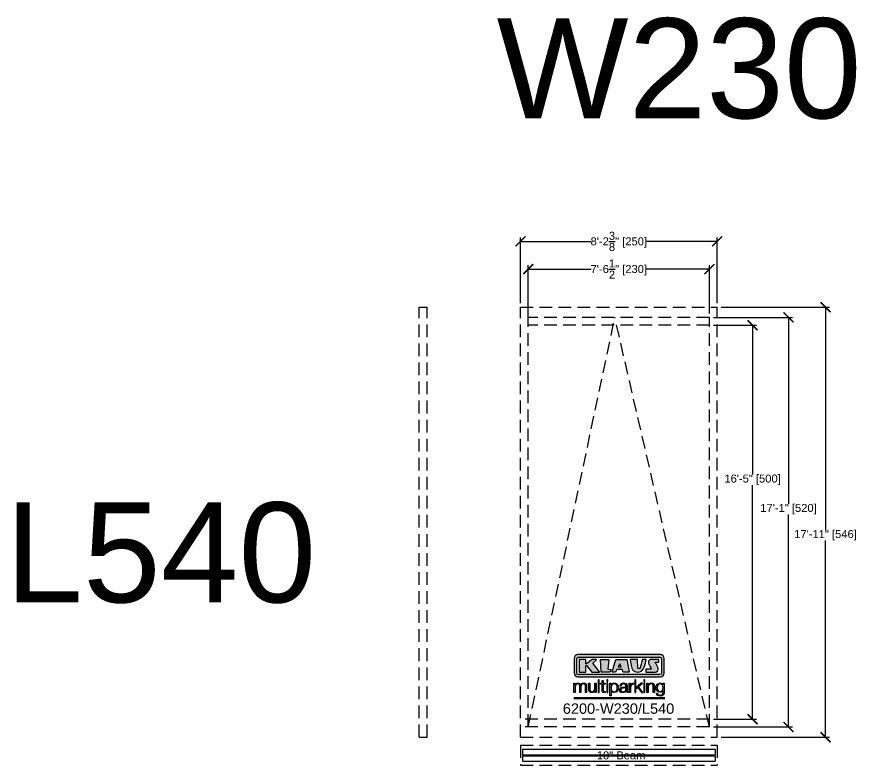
# Model space of a CAD drawing. Extents: x -210816 to 20092, y 4708 to 41486.
# Drawn here: x 14366.6 to 14786.1, y 10317.8 to 10692 of the extents above; entities that cross this region are included whole.
import ezdxf

# ---------------------------------------------------------------- set-up
doc = ezdxf.new("R2010")
doc.units = 0
doc.header["$MEASUREMENT"] = 0
doc.linetypes.add('DASHED', pattern=[0.2067, 0.1654, -0.0413])
doc.linetypes.add('HIDDEN', pattern=[9.525, 6.35, -3.175])
doc.layers.get('0').update_dxf_attribs({"linetype": 'CONTINUOUS'})
doc.layers.get('DEFPOINTS').update_dxf_attribs({"linetype": 'CONTINUOUS'})
for name, color, linetype in [('DIM', 6, 'CONTINUOUS'), ('KLAUS', 30, 'CONTINUOUS'), ('LOGO', 7, 'CONTINUOUS')]:
    doc.layers.add(name, color=color, linetype=linetype)
doc.styles.get("Standard").update_dxf_attribs({"font": 'arial.ttf'})
doc.dimstyles.get("Standard").update_dxf_attribs({"dimtxt": 5, "dimasz": 5, "dimexe": 2, "dimexo": 2, "dimgap": 0.09, "dimtad": 0, "dimtih": 1, "dimtoh": 1, "dimdec": 1, "dimzin": 0, "dimdsep": 46, "dimlunit": 4, "dimtxsty": 'Standard', "dimblk": 'ARCHTICK', "dimcen": -0.09, "dimadec": 0, "dimazin": 0, "dimtfac": 1, "dimtdec": 4, "dimtofl": 0, "dimtmove": 0, "dimatfit": 3, "dimldrblk": 'ARCHTICK', "dimfxl": 1, "dimtolj": 1, "dimtzin": 0, "dimarcsym": 0})

# ---------------------------------------------------------------- blocks, each defined once
blk = doc.blocks.new('_ARCHTICK')
at = {"color": 0, "linetype": 'ByBlock', "const_width": 0.15}
blk.add_lwpolyline([(-0.5, -0.5), (0.5, 0.5)], dxfattribs=at)
blk = doc.blocks.new('*D10905')
at = {"layer": 'DEFPOINTS', "color": 0}
for p in [(14712.72, 10541.68), (14712.72, 10336.93), (14752.27, 10336.93)]:
    blk.add_point(p, dxfattribs=at)
at = {"layer": 'DIM', "color": 0, "lineweight": -2}
for p, q in [((14714.72, 10541.68), (14754.27, 10541.68)), ((14752.27, 10541.68), (14752.27, 10448.48)), ((14752.27, 10336.93), (14752.27, 10443.18)), ((14714.72, 10336.93), (14754.27, 10336.93))]:
    blk.add_line(p, q, dxfattribs=at)
at = {"layer": 'DIM', "color": 0, "lineweight": -2, "xscale": 5, "yscale": 5, "zscale": 5}
for p, rotation in [((14752.27, 10541.68), 90), ((14752.27, 10336.93), 270)]:
    blk.add_blockref('_ARCHTICK', p, dxfattribs=dict(at, rotation=rotation))
at = {"layer": 'DIM', "color": 0, "insert": (14752.27, 10445.83), "char_height": 4, "attachment_point": 5}
blk.add_mtext('\\A1;17\'-1" [520]', dxfattribs=at)
blk = doc.blocks.new('*D10906')
at = {"layer": 'DEFPOINTS', "color": 0}
for p in [(14716.65, 10546.8), (14716.65, 10331.8), (14770.76, 10331.8)]:
    blk.add_point(p, dxfattribs=at)
at = {"layer": 'DIM', "color": 0, "lineweight": -2}
for p, q in [((14718.65, 10546.8), (14772.76, 10546.8)), ((14770.76, 10546.8), (14770.76, 10435.43)), ((14770.76, 10331.8), (14770.76, 10430.13)), ((14718.65, 10331.8), (14772.76, 10331.8))]:
    blk.add_line(p, q, dxfattribs=at)
at = {"layer": 'DIM', "color": 0, "lineweight": -2, "xscale": 5, "yscale": 5, "zscale": 5}
for p, rotation in [((14770.76, 10546.8), 90), ((14770.76, 10331.8), 270)]:
    blk.add_blockref('_ARCHTICK', p, dxfattribs=dict(at, rotation=rotation))
at = {"layer": 'DIM', "color": 0, "insert": (14770.76, 10432.78), "char_height": 4, "attachment_point": 5}
blk.add_mtext('\\A1;17\'-11" [546]', dxfattribs=at)
blk = doc.blocks.new('*D10907')
at = {"layer": 'DEFPOINTS', "color": 0}
for p in [(14712.72, 10537.78), (14712.72, 10340.8), (14734.32, 10340.8)]:
    blk.add_point(p, dxfattribs=at)
at = {"layer": 'DIM', "color": 0, "lineweight": -2}
for p, q in [((14714.72, 10537.78), (14736.32, 10537.78)), ((14734.32, 10537.78), (14734.32, 10463.17)), ((14734.32, 10340.8), (14734.32, 10457.86)), ((14714.72, 10340.8), (14736.32, 10340.8))]:
    blk.add_line(p, q, dxfattribs=at)
at = {"layer": 'DIM', "color": 0, "lineweight": -2, "xscale": 5, "yscale": 5, "zscale": 5}
for p, rotation in [((14734.32, 10537.78), 90), ((14734.32, 10340.8), 270)]:
    blk.add_blockref('_ARCHTICK', p, dxfattribs=dict(at, rotation=rotation))
at = {"layer": 'DIM', "color": 0, "insert": (14734.32, 10460.51), "char_height": 4, "attachment_point": 5}
blk.add_mtext('\\A1;16\'-5" [500]', dxfattribs=at)
blk = doc.blocks.new('A$C7875')
at = {"layer": 'KLAUS', "linetype": 'HIDDEN'}
for p, q in [((0, 0), (0, 215)), ((0, 215), (4, 215)), ((4, 0), (4, 215)), ((0, 0), (4, 0))]:
    blk.add_line(p, q, dxfattribs=at)
blk = doc.blocks.new('KLAUS')
at = {"layer": 'LOGO'}
h = blk.add_hatch(color=8, dxfattribs=at)
h.dxf.hatch_style = 2
edge = h.paths.add_edge_path()
edge.add_spline(control_points=[(3.6, 29.09), (2.88, 29.09), (2.3, 28.51), (2.3, 27.8), (2.3, 27.8), (2.3, 16.11), (2.3, 16.11), (2.3, 15.39), (2.88, 14.81), (3.6, 14.81), (3.6, 14.81), (71.16, 14.81), (71.16, 14.81), (71.88, 14.81), (72.46, 15.39), (72.46, 16.11), (72.46, 16.11), (72.46, 27.8), (72.46, 27.8), (72.46, 28.51), (71.88, 29.09), (71.16, 29.09), (71.16, 29.09), (3.6, 29.09), (3.6, 29.09), (3.6, 29.09), (3.6, 29.09), (3.6, 29.09)], knot_values=[0, 0, 0, 0, 1, 1, 1, 2, 2, 2, 3, 3, 3, 4, 4, 4, 5, 5, 5, 6, 6, 6, 7, 7, 7, 8, 8, 8, 9, 9, 9, 9], degree=3, periodic=0)
edge = h.paths.add_edge_path()
edge.add_spline(control_points=[(3.35, 31.23), (3.35, 31.23), (71.47, 31.23), (71.47, 31.23), (73.26, 31.23), (74.71, 29.77), (74.71, 27.99), (74.71, 27.99), (74.71, 16.17), (74.71, 16.17), (74.71, 14.38), (73.26, 12.93), (71.47, 12.93), (71.47, 12.93), (3.35, 12.93), (3.35, 12.93), (1.56, 12.93), (0.11, 14.38), (0.11, 16.17), (0.11, 16.17), (0.11, 27.99), (0.11, 27.99), (0.11, 29.77), (1.56, 31.23), (3.35, 31.23), (3.35, 31.23), (3.35, 31.23), (3.35, 31.23)], knot_values=[0, 0, 0, 0, 1, 1, 1, 2, 2, 2, 3, 3, 3, 4, 4, 4, 5, 5, 5, 6, 6, 6, 7, 7, 7, 8, 8, 8, 9, 9, 9, 9], degree=3, periodic=0)
h = blk.add_hatch(color=8, dxfattribs=at)
h.dxf.hatch_style = 2
edge = h.paths.add_edge_path()
edge.add_spline(control_points=[(4.5, 27.33), (4.5, 27.33), (9.7, 27.33), (9.7, 27.33), (9.84, 27.33), (9.96, 27.22), (9.96, 27.08), (9.96, 27.08), (9.96, 23.69), (9.96, 23.69), (9.96, 23.69), (9.94, 23.64), (10.04, 23.59), (10.14, 23.53), (10.2, 23.57), (10.2, 23.57), (10.2, 23.57), (10.51, 23.75), (10.51, 23.75), (10.51, 23.75), (14.94, 27.33), (14.94, 27.33), (14.94, 27.33), (18.41, 27.33), (18.41, 27.33), (18.41, 27.33), (18.49, 27.33), (18.56, 27.2), (18.65, 27.04), (18.53, 26.91), (18.53, 26.91), (18.53, 26.91), (15.49, 24.11), (15.49, 24.11), (15.49, 24.11), (21.14, 17.06), (21.14, 17.06), (21.14, 17.06), (21.13, 16.91), (21.13, 16.91), (21.08, 16.84), (20.99, 16.82), (20.99, 16.82), (20.99, 16.82), (14.7, 16.82), (14.7, 16.82), (14.7, 16.82), (10.26, 22.17), (10.26, 22.17), (10.26, 22.17), (10.19, 22.24), (10.08, 22.21), (9.97, 22.18), (9.96, 22.11), (9.96, 22.11), (9.96, 22.11), (9.96, 17.08), (9.96, 17.08), (9.96, 16.94), (9.84, 16.82), (9.7, 16.82), (9.7, 16.82), (4.5, 16.82), (4.5, 16.82), (4.36, 16.82), (4.25, 16.94), (4.25, 17.08), (4.25, 17.08), (4.25, 27.08), (4.25, 27.08), (4.25, 27.22), (4.36, 27.33), (4.5, 27.33), (4.5, 27.33), (4.5, 27.33), (4.5, 27.33)], knot_values=[0, 0, 0, 0, 1, 1, 1, 2, 2, 2, 3, 3, 3, 4, 4, 4, 5, 5, 5, 6, 6, 6, 7, 7, 7, 8, 8, 8, 9, 9, 9, 10, 10, 10, 11, 11, 11, 12, 12, 12, 13, 13, 13, 14, 14, 14, 15, 15, 15, 16, 16, 16, 17, 17, 17, 18, 18, 18, 19, 19, 19, 20, 20, 20, 21, 21, 21, 22, 22, 22, 23, 23, 23, 24, 24, 24, 25, 25, 25, 25], degree=3, periodic=0)
h = blk.add_hatch(color=8, dxfattribs=at)
h.dxf.hatch_style = 2
h.paths.add_polyline_path([(22.42, 17.06), (21.97, 27.15), (22.24, 27.33), (28.55, 27.33), (28.86, 26.97), (28.01, 19.08), (30.26, 19.07), (30.44, 18.95), (30.08, 16.95), (29.49, 16.82), (22.6, 16.82)])
h = blk.add_hatch(color=8, dxfattribs=at)
h.paths.add_polyline_path([(36.52, 21.01), (38.93, 21.01), (37.87, 23.57)])
h.paths.add_polyline_path([(34.52, 27.33), (43.65, 27.33), (45.76, 16.94), (45.57, 16.82), (40.83, 16.82), (39.89, 18.95), (35.42, 18.95), (34.27, 16.82), (31.78, 16.82), (31.66, 17)])
h = blk.add_hatch(color=8, dxfattribs=at)
h.dxf.hatch_style = 2
edge = h.paths.add_edge_path()
edge.add_spline(control_points=[(52.69, 27.32), (52.69, 27.32), (52.88, 20.14), (52.88, 20.14), (53.01, 19.89), (53.2, 19.77), (53.43, 19.71), (53.91, 19.59), (54.43, 19.57), (54.64, 20.03), (55.23, 21.34), (56.27, 25.45), (56.6, 27.33), (56.6, 27.33), (59.77, 27.33), (59.77, 27.33), (58.77, 23.9), (58.56, 16.82), (52.63, 16.76), (48.72, 16.72), (48.01, 19.35), (47.27, 22.24), (46.89, 23.68), (46.54, 27.33), (46.54, 27.33), (46.54, 27.33), (52.69, 27.32), (52.69, 27.32), (52.69, 27.32), (52.69, 27.32), (52.69, 27.32)], knot_values=[0, 0, 0, 0, 1, 1, 1, 2, 2, 2, 3, 3, 3, 4, 4, 4, 5, 5, 5, 6, 6, 6, 7, 7, 7, 8, 8, 8, 9, 9, 9, 10, 10, 10, 10], degree=3, periodic=0)
h = blk.add_hatch(color=8, dxfattribs=at)
h.dxf.hatch_style = 2
edge = h.paths.add_edge_path()
edge.add_spline(control_points=[(64.46, 27.33), (64.46, 27.33), (70.31, 27.33), (70.31, 27.33), (70.31, 26.52), (70.31, 26.02), (70.31, 25.12), (70.31, 25.12), (67.3, 25.12), (67.3, 25.12), (67.24, 25.04), (67.25, 25.11), (67.25, 24.91), (67.25, 24.88), (69.73, 20.38), (69.73, 19.57), (69.73, 16.4), (67.22, 16.81), (65.9, 16.82), (65.9, 16.82), (59.59, 16.82), (59.59, 16.82), (59.59, 17.76), (59.59, 18.23), (59.59, 19.14), (59.59, 19.14), (63.75, 19.14), (63.75, 19.14), (63.82, 19.22), (63.81, 19.11), (63.81, 19.31), (63.81, 20.32), (61.58, 23.06), (61.58, 24.63), (61.58, 26.33), (62.83, 27.34), (64.46, 27.33), (64.46, 27.33), (64.46, 27.33), (64.46, 27.33)], knot_values=[0, 0, 0, 0, 1, 1, 1, 2, 2, 2, 3, 3, 3, 4, 4, 4, 5, 5, 5, 6, 6, 6, 7, 7, 7, 8, 8, 8, 9, 9, 9, 10, 10, 10, 11, 11, 11, 12, 12, 12, 13, 13, 13, 13], degree=3, periodic=0)
h = blk.add_hatch(color=30, dxfattribs=at)
h.dxf.hatch_style = 2
edge = h.paths.add_edge_path()
edge.add_spline(control_points=[(0, 0), (0, 0), (0.92, 0), (0.92, 0), (0.92, 0), (0.92, 4.22), (0.92, 4.22), (0.94, 5.8), (1.58, 7), (3.18, 7), (4.35, 7), (4.77, 6.15), (4.76, 5.12), (4.76, 5.12), (4.76, 0), (4.76, 0), (4.76, 0), (5.68, 0), (5.68, 0), (5.68, 0), (5.68, 4.27), (5.68, 4.27), (5.68, 5.68), (6.14, 7), (7.73, 7), (9.05, 7), (9.52, 6.32), (9.52, 5.08), (9.52, 5.08), (9.52, 0), (9.52, 0), (9.52, 0), (10.44, 0), (10.44, 0), (10.44, 0), (10.44, 5.12), (10.44, 5.12), (10.44, 6.91), (9.59, 7.77), (7.94, 7.77), (6.94, 7.77), (5.99, 7.29), (5.54, 6.3), (5.26, 7.29), (4.36, 7.77), (3.37, 7.77), (2.17, 7.77), (1.38, 7.19), (0.89, 6.28), (0.89, 6.28), (0.85, 6.28), (0.85, 6.28), (0.85, 6.28), (0.85, 7.55), (0.85, 7.55), (0.85, 7.55), (0, 7.55), (0, 7.55), (0, 7.55), (0, 0), (0, 0), (0, 0), (0, 0), (0, 0)], knot_values=[0, 0, 0, 0, 1, 1, 1, 2, 2, 2, 3, 3, 3, 4, 4, 4, 5, 5, 5, 6, 6, 6, 7, 7, 7, 8, 8, 8, 9, 9, 9, 10, 10, 10, 11, 11, 11, 12, 12, 12, 13, 13, 13, 14, 14, 14, 15, 15, 15, 16, 16, 16, 17, 17, 17, 18, 18, 18, 19, 19, 19, 20, 20, 20, 21, 21, 21, 21], degree=3, periodic=0)
h = blk.add_hatch(color=30, dxfattribs=at)
h.dxf.hatch_style = 2
edge = h.paths.add_edge_path()
edge.add_spline(control_points=[(18.31, 7.55), (18.31, 7.55), (17.39, 7.55), (17.39, 7.55), (17.39, 7.55), (17.39, 3.59), (17.39, 3.59), (17.39, 2.05), (16.7, 0.56), (15.12, 0.56), (13.66, 0.56), (13.15, 1.27), (13.1, 2.64), (13.1, 2.64), (13.1, 7.55), (13.1, 7.55), (13.1, 7.55), (12.18, 7.55), (12.18, 7.55), (12.18, 7.55), (12.18, 2.65), (12.18, 2.65), (12.18, 0.89), (12.93, -0.22), (14.83, -0.22), (15.96, -0.22), (16.95, 0.35), (17.44, 1.36), (17.44, 1.36), (17.47, 1.36), (17.47, 1.36), (17.47, 1.36), (17.47, 0), (17.47, 0), (17.47, 0), (18.31, 0), (18.31, 0), (18.31, 0), (18.31, 7.55), (18.31, 7.55), (18.31, 7.55), (18.31, 7.55), (18.31, 7.55)], knot_values=[0, 0, 0, 0, 1, 1, 1, 2, 2, 2, 3, 3, 3, 4, 4, 4, 5, 5, 5, 6, 6, 6, 7, 7, 7, 8, 8, 8, 9, 9, 9, 10, 10, 10, 11, 11, 11, 12, 12, 12, 13, 13, 13, 14, 14, 14, 14], degree=3, periodic=0)
h = blk.add_hatch(color=30, dxfattribs=at)
h.dxf.hatch_style = 2
h.paths.add_polyline_path([(20.07, 0), (20.99, 0), (20.99, 10.45), (20.07, 10.45)])
h = blk.add_hatch(color=30, dxfattribs=at)
h.dxf.hatch_style = 2
edge = h.paths.add_edge_path()
edge.add_spline(control_points=[(24.22, 9.82), (24.22, 9.82), (23.3, 9.82), (23.3, 9.82), (23.3, 9.82), (23.3, 7.55), (23.3, 7.55), (23.3, 7.55), (21.98, 7.55), (21.98, 7.55), (21.98, 7.55), (21.98, 6.78), (21.98, 6.78), (21.98, 6.78), (23.3, 6.78), (23.3, 6.78), (23.3, 6.78), (23.3, 1.61), (23.3, 1.61), (23.28, 0.32), (23.71, -0.09), (24.94, -0.09), (25.22, -0.09), (25.48, -0.06), (25.76, -0.06), (25.76, -0.06), (25.76, 0.73), (25.76, 0.73), (25.5, 0.7), (25.23, 0.69), (24.97, 0.69), (24.31, 0.73), (24.22, 1.08), (24.22, 1.68), (24.22, 1.68), (24.22, 6.78), (24.22, 6.78), (24.22, 6.78), (25.76, 6.78), (25.76, 6.78), (25.76, 6.78), (25.76, 7.55), (25.76, 7.55), (25.76, 7.55), (24.22, 7.55), (24.22, 7.55), (24.22, 7.55), (24.22, 9.82), (24.22, 9.82), (24.22, 9.82), (24.22, 9.82), (24.22, 9.82)], knot_values=[0, 0, 0, 0, 1, 1, 1, 2, 2, 2, 3, 3, 3, 4, 4, 4, 5, 5, 5, 6, 6, 6, 7, 7, 7, 8, 8, 8, 9, 9, 9, 10, 10, 10, 11, 11, 11, 12, 12, 12, 13, 13, 13, 14, 14, 14, 15, 15, 15, 16, 16, 16, 17, 17, 17, 17], degree=3, periodic=0)
h = blk.add_hatch(color=30, dxfattribs=at)
h.paths.add_polyline_path([(27.1, 0), (28.03, 0), (28.03, 7.55), (27.1, 7.55)])
h.paths.add_polyline_path([(27.1, 8.98), (28.03, 8.98), (28.03, 10.45), (27.1, 10.45)])
h = blk.add_hatch(color=30, dxfattribs=at)
edge = h.paths.add_edge_path()
edge.add_spline(control_points=[(35.84, 3.78), (35.84, 2.21), (35.12, 0.56), (33.37, 0.56), (31.4, 0.56), (30.72, 2.21), (30.72, 3.78), (30.72, 5.49), (31.33, 7), (33.37, 7), (35.12, 7), (35.84, 5.34), (35.84, 3.78), (35.84, 3.78), (35.84, 3.78), (35.84, 3.78)], knot_values=[0, 0, 0, 0, 1, 1, 1, 2, 2, 2, 3, 3, 3, 4, 4, 4, 5, 5, 5, 5], degree=3, periodic=0)
edge = h.paths.add_edge_path()
edge.add_spline(control_points=[(29.79, -2.8), (29.79, -2.8), (30.72, -2.8), (30.72, -2.8), (30.72, -2.8), (30.72, 1.43), (30.72, 1.43), (30.72, 1.43), (30.74, 1.43), (30.74, 1.43), (31.14, 0.35), (32.24, -0.22), (33.37, -0.22), (35.66, -0.22), (36.76, 1.64), (36.76, 3.78), (36.76, 5.91), (35.66, 7.77), (33.37, 7.77), (32.15, 7.77), (31.1, 7.14), (30.67, 6.12), (30.67, 6.12), (30.64, 6.12), (30.64, 6.12), (30.64, 6.12), (30.64, 7.55), (30.64, 7.55), (30.64, 7.55), (29.79, 7.55), (29.79, 7.55), (29.79, 7.55), (29.79, -2.8), (29.79, -2.8), (29.79, -2.8), (29.79, -2.8), (29.79, -2.8)], knot_values=[0, 0, 0, 0, 1, 1, 1, 2, 2, 2, 3, 3, 3, 4, 4, 4, 5, 5, 5, 6, 6, 6, 7, 7, 7, 8, 8, 8, 9, 9, 9, 10, 10, 10, 11, 11, 11, 12, 12, 12, 12], degree=3, periodic=0)
h = blk.add_hatch(color=30, dxfattribs=at)
edge = h.paths.add_edge_path()
edge.add_spline(control_points=[(43.03, 2.93), (43.04, 1.45), (41.8, 0.56), (40.39, 0.56), (39.53, 0.56), (38.71, 1.13), (38.71, 2.05), (38.71, 3.53), (40.66, 3.51), (42.22, 3.79), (42.47, 3.84), (42.88, 3.91), (43, 4.13), (43, 4.13), (43.03, 4.13), (43.03, 4.13), (43.03, 4.13), (43.03, 2.93), (43.03, 2.93), (43.03, 2.93), (43.03, 2.93), (43.03, 2.93)], knot_values=[0, 0, 0, 0, 1, 1, 1, 2, 2, 2, 3, 3, 3, 4, 4, 4, 5, 5, 5, 6, 6, 6, 7, 7, 7, 7], degree=3, periodic=0)
edge = h.paths.add_edge_path()
edge.add_spline(control_points=[(39.03, 5.24), (39.06, 6.47), (39.91, 7), (41.05, 7), (42.14, 7), (43.03, 6.69), (43.03, 5.45), (43.03, 4.61), (42.6, 4.51), (41.84, 4.42), (39.85, 4.19), (37.79, 4.11), (37.79, 1.99), (37.79, 0.47), (38.93, -0.22), (40.32, -0.22), (41.77, -0.22), (42.43, 0.34), (43.07, 1.32), (43.07, 1.32), (43.1, 1.32), (43.1, 1.32), (43.1, 0.53), (43.25, 0), (44.19, 0), (44.43, 0), (44.58, 0.01), (44.79, 0.06), (44.79, 0.06), (44.79, 0.83), (44.79, 0.83), (44.71, 0.81), (44.6, 0.78), (44.49, 0.78), (44.13, 0.78), (43.95, 0.98), (43.95, 1.33), (43.95, 1.33), (43.95, 5.34), (43.95, 5.34), (43.95, 7.36), (42.5, 7.77), (41.17, 7.77), (39.44, 7.77), (38.2, 7.01), (38.11, 5.24), (38.11, 5.24), (39.03, 5.24), (39.03, 5.24), (39.03, 5.24), (39.03, 5.24), (39.03, 5.24)], knot_values=[0, 0, 0, 0, 1, 1, 1, 2, 2, 2, 3, 3, 3, 4, 4, 4, 5, 5, 5, 6, 6, 6, 7, 7, 7, 8, 8, 8, 9, 9, 9, 10, 10, 10, 11, 11, 11, 12, 12, 12, 13, 13, 13, 14, 14, 14, 15, 15, 15, 16, 16, 16, 17, 17, 17, 17], degree=3, periodic=0)
h = blk.add_hatch(color=30, dxfattribs=at)
h.dxf.hatch_style = 2
edge = h.paths.add_edge_path()
edge.add_spline(control_points=[(45.79, 0), (45.79, 0), (46.71, 0), (46.71, 0), (46.71, 0), (46.71, 4.03), (46.71, 4.03), (46.71, 5.59), (47.85, 6.82), (49.52, 6.73), (49.52, 6.73), (49.52, 7.66), (49.52, 7.66), (48.16, 7.72), (47.14, 7), (46.67, 5.78), (46.67, 5.78), (46.64, 5.78), (46.64, 5.78), (46.64, 5.78), (46.64, 7.55), (46.64, 7.55), (46.64, 7.55), (45.79, 7.55), (45.79, 7.55), (45.79, 7.55), (45.79, 0), (45.79, 0), (45.79, 0), (45.79, 0), (45.79, 0)], knot_values=[0, 0, 0, 0, 1, 1, 1, 2, 2, 2, 3, 3, 3, 4, 4, 4, 5, 5, 5, 6, 6, 6, 7, 7, 7, 8, 8, 8, 9, 9, 9, 10, 10, 10, 10], degree=3, periodic=0)
h = blk.add_hatch(color=30, dxfattribs=at)
h.dxf.hatch_style = 2
h.paths.add_polyline_path([(50.4, 0), (51.32, 0), (51.32, 2.87), (52.82, 4.11), (55.8, 0), (56.96, 0), (53.52, 4.76), (56.74, 7.55), (55.51, 7.55), (51.32, 3.89), (51.32, 10.45), (50.4, 10.45)])
h = blk.add_hatch(color=30, dxfattribs=at)
h.paths.add_polyline_path([(57.74, 0), (58.66, 0), (58.66, 7.55), (57.74, 7.55)])
h.paths.add_polyline_path([(57.74, 8.98), (58.66, 8.98), (58.66, 10.45), (57.74, 10.45)])
h = blk.add_hatch(color=30, dxfattribs=at)
h.dxf.hatch_style = 2
edge = h.paths.add_edge_path()
edge.add_spline(control_points=[(60.41, 0), (60.41, 0), (61.33, 0), (61.33, 0), (61.33, 0), (61.33, 4.41), (61.33, 4.41), (61.36, 5.89), (62.24, 7), (63.7, 7), (65.2, 7), (65.62, 6.02), (65.62, 4.71), (65.62, 4.71), (65.62, 0), (65.62, 0), (65.62, 0), (66.54, 0), (66.54, 0), (66.54, 0), (66.54, 4.86), (66.54, 4.86), (66.54, 6.66), (65.9, 7.77), (63.78, 7.77), (62.71, 7.77), (61.7, 7.16), (61.36, 6.25), (61.36, 6.25), (61.33, 6.25), (61.33, 6.25), (61.33, 6.25), (61.33, 7.55), (61.33, 7.55), (61.33, 7.55), (60.41, 7.55), (60.41, 7.55), (60.41, 7.55), (60.41, 0), (60.41, 0), (60.41, 0), (60.41, 0), (60.41, 0)], knot_values=[0, 0, 0, 0, 1, 1, 1, 2, 2, 2, 3, 3, 3, 4, 4, 4, 5, 5, 5, 6, 6, 6, 7, 7, 7, 8, 8, 8, 9, 9, 9, 10, 10, 10, 11, 11, 11, 12, 12, 12, 13, 13, 13, 14, 14, 14, 14], degree=3, periodic=0)
h = blk.add_hatch(color=30, dxfattribs=at)
edge = h.paths.add_edge_path()
edge.add_spline(control_points=[(71.32, 0.86), (69.62, 0.86), (68.83, 2.34), (68.83, 3.86), (68.83, 5.43), (69.56, 7), (71.32, 7), (73.06, 7), (73.75, 5.34), (73.75, 3.86), (73.75, 2.33), (72.91, 0.86), (71.32, 0.86), (71.32, 0.86), (71.32, 0.86), (71.32, 0.86)], knot_values=[0, 0, 0, 0, 1, 1, 1, 2, 2, 2, 3, 3, 3, 4, 4, 4, 5, 5, 5, 5], degree=3, periodic=0)
edge = h.paths.add_edge_path()
edge.add_spline(control_points=[(74.67, 7.55), (74.67, 7.55), (73.75, 7.55), (73.75, 7.55), (73.75, 7.55), (73.75, 6.25), (73.75, 6.25), (73.75, 6.25), (73.72, 6.25), (73.72, 6.25), (73.35, 7.09), (72.41, 7.77), (71.32, 7.77), (69.13, 7.77), (67.9, 6.05), (67.9, 3.97), (67.9, 1.82), (68.9, 0.09), (71.32, 0.09), (72.4, 0.09), (73.29, 0.72), (73.72, 1.64), (73.72, 1.64), (73.75, 1.64), (73.75, 1.64), (73.75, 1.64), (73.75, 0.61), (73.75, 0.61), (73.75, -1.23), (73.01, -2.24), (71.32, -2.24), (70.29, -2.24), (69.31, -1.85), (69.1, -0.73), (69.1, -0.73), (68.18, -0.73), (68.18, -0.73), (68.31, -2.34), (69.81, -3.02), (71.32, -3.02), (73.79, -3.02), (74.65, -1.64), (74.67, 0.61), (74.67, 0.61), (74.67, 7.55), (74.67, 7.55), (74.67, 7.55), (74.67, 7.55), (74.67, 7.55)], knot_values=[0, 0, 0, 0, 1, 1, 1, 2, 2, 2, 3, 3, 3, 4, 4, 4, 5, 5, 5, 6, 6, 6, 7, 7, 7, 8, 8, 8, 9, 9, 9, 10, 10, 10, 11, 11, 11, 12, 12, 12, 13, 13, 13, 14, 14, 14, 15, 15, 15, 16, 16, 16, 16], degree=3, periodic=0)
for points in [[(22.42, 17.06), (21.97, 27.15), (22.24, 27.33), (28.55, 27.33), (28.86, 26.97), (28.01, 19.08), (30.26, 19.07), (30.44, 18.95), (30.08, 16.95), (29.49, 16.82), (22.6, 16.82), (22.42, 17.06), (22.42, 17.06)], [(34.52, 27.33), (43.65, 27.33), (45.76, 16.94), (45.57, 16.82), (40.83, 16.82), (39.89, 18.95), (35.42, 18.95), (34.27, 16.82), (31.78, 16.82), (31.66, 17), (34.52, 27.33), (34.52, 27.33)], [(36.52, 21.01), (38.93, 21.01), (37.87, 23.57), (36.52, 21.01), (36.52, 21.01)], [(20.07, 0), (20.99, 0), (20.99, 10.45), (20.07, 10.45), (20.07, 0), (20.07, 0)], [(27.1, 8.98), (28.03, 8.98), (28.03, 10.45), (27.1, 10.45), (27.1, 8.98), (27.1, 8.98)], [(27.1, 0), (28.03, 0), (28.03, 7.55), (27.1, 7.55), (27.1, 0), (27.1, 0)], [(50.4, 0), (51.32, 0), (51.32, 2.87), (52.82, 4.11), (55.8, 0), (56.96, 0), (53.52, 4.76), (56.74, 7.55), (55.51, 7.55), (51.32, 3.89), (51.32, 10.45), (50.4, 10.45), (50.4, 0), (50.4, 0)], [(57.74, 8.98), (58.66, 8.98), (58.66, 10.45), (57.74, 10.45), (57.74, 8.98), (57.74, 8.98)], [(57.74, 0), (58.66, 0), (58.66, 7.55), (57.74, 7.55), (57.74, 0), (57.74, 0)]]:
    blk.add_lwpolyline(points, dxfattribs=at)
for points, knots in [([(3.35, 31.23), (3.35, 31.23), (71.47, 31.23), (71.47, 31.23), (73.26, 31.23), (74.71, 29.77), (74.71, 27.99), (74.71, 27.99), (74.71, 16.17), (74.71, 16.17), (74.71, 14.38), (73.26, 12.93), (71.47, 12.93), (71.47, 12.93), (3.35, 12.93), (3.35, 12.93), (1.56, 12.93), (0.11, 14.38), (0.11, 16.17), (0.11, 16.17), (0.11, 27.99), (0.11, 27.99), (0.11, 29.77), (1.56, 31.23), (3.35, 31.23), (3.35, 31.23), (3.35, 31.23), (3.35, 31.23)], [0, 0, 0, 0, 1, 1, 1, 2, 2, 2, 3, 3, 3, 4, 4, 4, 5, 5, 5, 6, 6, 6, 7, 7, 7, 8, 8, 8, 9, 9, 9, 9]), ([(3.6, 29.09), (2.88, 29.09), (2.3, 28.51), (2.3, 27.8), (2.3, 27.8), (2.3, 16.11), (2.3, 16.11), (2.3, 15.39), (2.88, 14.81), (3.6, 14.81), (3.6, 14.81), (71.16, 14.81), (71.16, 14.81), (71.88, 14.81), (72.46, 15.39), (72.46, 16.11), (72.46, 16.11), (72.46, 27.8), (72.46, 27.8), (72.46, 28.51), (71.88, 29.09), (71.16, 29.09), (71.16, 29.09), (3.6, 29.09), (3.6, 29.09), (3.6, 29.09), (3.6, 29.09), (3.6, 29.09)], [0, 0, 0, 0, 1, 1, 1, 2, 2, 2, 3, 3, 3, 4, 4, 4, 5, 5, 5, 6, 6, 6, 7, 7, 7, 8, 8, 8, 9, 9, 9, 9]), ([(4.5, 27.33), (4.5, 27.33), (9.7, 27.33), (9.7, 27.33), (9.84, 27.33), (9.96, 27.22), (9.96, 27.08), (9.96, 27.08), (9.96, 23.69), (9.96, 23.69), (9.96, 23.69), (9.94, 23.64), (10.04, 23.59), (10.14, 23.53), (10.2, 23.57), (10.2, 23.57), (10.2, 23.57), (10.51, 23.75), (10.51, 23.75), (10.51, 23.75), (14.94, 27.33), (14.94, 27.33), (14.94, 27.33), (18.41, 27.33), (18.41, 27.33), (18.41, 27.33), (18.49, 27.33), (18.56, 27.2), (18.65, 27.04), (18.53, 26.91), (18.53, 26.91), (18.53, 26.91), (15.49, 24.11), (15.49, 24.11), (15.49, 24.11), (21.14, 17.06), (21.14, 17.06), (21.14, 17.06), (21.13, 16.91), (21.13, 16.91), (21.08, 16.84), (20.99, 16.82), (20.99, 16.82), (20.99, 16.82), (14.7, 16.82), (14.7, 16.82), (14.7, 16.82), (10.26, 22.17), (10.26, 22.17), (10.26, 22.17), (10.19, 22.24), (10.08, 22.21), (9.97, 22.18), (9.96, 22.11), (9.96, 22.11), (9.96, 22.11), (9.96, 17.08), (9.96, 17.08), (9.96, 16.94), (9.84, 16.82), (9.7, 16.82), (9.7, 16.82), (4.5, 16.82), (4.5, 16.82), (4.36, 16.82), (4.25, 16.94), (4.25, 17.08), (4.25, 17.08), (4.25, 27.08), (4.25, 27.08), (4.25, 27.22), (4.36, 27.33), (4.5, 27.33), (4.5, 27.33), (4.5, 27.33), (4.5, 27.33)], [0, 0, 0, 0, 1, 1, 1, 2, 2, 2, 3, 3, 3, 4, 4, 4, 5, 5, 5, 6, 6, 6, 7, 7, 7, 8, 8, 8, 9, 9, 9, 10, 10, 10, 11, 11, 11, 12, 12, 12, 13, 13, 13, 14, 14, 14, 15, 15, 15, 16, 16, 16, 17, 17, 17, 18, 18, 18, 19, 19, 19, 20, 20, 20, 21, 21, 21, 22, 22, 22, 23, 23, 23, 24, 24, 24, 25, 25, 25, 25]), ([(52.69, 27.32), (52.69, 27.32), (52.88, 20.14), (52.88, 20.14), (53.01, 19.89), (53.2, 19.77), (53.43, 19.71), (53.91, 19.59), (54.43, 19.57), (54.64, 20.03), (55.23, 21.34), (56.27, 25.45), (56.6, 27.33), (56.6, 27.33), (59.77, 27.33), (59.77, 27.33), (58.77, 23.9), (58.56, 16.82), (52.63, 16.76), (48.72, 16.72), (48.01, 19.35), (47.27, 22.24), (46.89, 23.68), (46.54, 27.33), (46.54, 27.33), (46.54, 27.33), (52.69, 27.32), (52.69, 27.32), (52.69, 27.32), (52.69, 27.32), (52.69, 27.32)], [0, 0, 0, 0, 1, 1, 1, 2, 2, 2, 3, 3, 3, 4, 4, 4, 5, 5, 5, 6, 6, 6, 7, 7, 7, 8, 8, 8, 9, 9, 9, 10, 10, 10, 10]), ([(64.46, 27.33), (64.46, 27.33), (70.31, 27.33), (70.31, 27.33), (70.31, 26.52), (70.31, 26.02), (70.31, 25.12), (70.31, 25.12), (67.3, 25.12), (67.3, 25.12), (67.24, 25.04), (67.25, 25.11), (67.25, 24.91), (67.25, 24.88), (69.73, 20.38), (69.73, 19.57), (69.73, 16.4), (67.22, 16.81), (65.9, 16.82), (65.9, 16.82), (59.59, 16.82), (59.59, 16.82), (59.59, 17.76), (59.59, 18.23), (59.59, 19.14), (59.59, 19.14), (63.75, 19.14), (63.75, 19.14), (63.82, 19.22), (63.81, 19.11), (63.81, 19.31), (63.81, 20.32), (61.58, 23.06), (61.58, 24.63), (61.58, 26.33), (62.83, 27.34), (64.46, 27.33), (64.46, 27.33), (64.46, 27.33), (64.46, 27.33)], [0, 0, 0, 0, 1, 1, 1, 2, 2, 2, 3, 3, 3, 4, 4, 4, 5, 5, 5, 6, 6, 6, 7, 7, 7, 8, 8, 8, 9, 9, 9, 10, 10, 10, 11, 11, 11, 12, 12, 12, 13, 13, 13, 13]), ([(0, 0), (0, 0), (0.92, 0), (0.92, 0), (0.92, 0), (0.92, 4.22), (0.92, 4.22), (0.94, 5.8), (1.58, 7), (3.18, 7), (4.35, 7), (4.77, 6.15), (4.76, 5.12), (4.76, 5.12), (4.76, 0), (4.76, 0), (4.76, 0), (5.68, 0), (5.68, 0), (5.68, 0), (5.68, 4.27), (5.68, 4.27), (5.68, 5.68), (6.14, 7), (7.73, 7), (9.05, 7), (9.52, 6.32), (9.52, 5.08), (9.52, 5.08), (9.52, 0), (9.52, 0), (9.52, 0), (10.44, 0), (10.44, 0), (10.44, 0), (10.44, 5.12), (10.44, 5.12), (10.44, 6.91), (9.59, 7.77), (7.94, 7.77), (6.94, 7.77), (5.99, 7.29), (5.54, 6.3), (5.26, 7.29), (4.36, 7.77), (3.37, 7.77), (2.17, 7.77), (1.38, 7.19), (0.89, 6.28), (0.89, 6.28), (0.85, 6.28), (0.85, 6.28), (0.85, 6.28), (0.85, 7.55), (0.85, 7.55), (0.85, 7.55), (0, 7.55), (0, 7.55), (0, 7.55), (0, 0), (0, 0), (0, 0), (0, 0), (0, 0)], [0, 0, 0, 0, 1, 1, 1, 2, 2, 2, 3, 3, 3, 4, 4, 4, 5, 5, 5, 6, 6, 6, 7, 7, 7, 8, 8, 8, 9, 9, 9, 10, 10, 10, 11, 11, 11, 12, 12, 12, 13, 13, 13, 14, 14, 14, 15, 15, 15, 16, 16, 16, 17, 17, 17, 18, 18, 18, 19, 19, 19, 20, 20, 20, 21, 21, 21, 21]), ([(18.31, 7.55), (18.31, 7.55), (17.39, 7.55), (17.39, 7.55), (17.39, 7.55), (17.39, 3.59), (17.39, 3.59), (17.39, 2.05), (16.7, 0.56), (15.12, 0.56), (13.66, 0.56), (13.15, 1.27), (13.1, 2.64), (13.1, 2.64), (13.1, 7.55), (13.1, 7.55), (13.1, 7.55), (12.18, 7.55), (12.18, 7.55), (12.18, 7.55), (12.18, 2.65), (12.18, 2.65), (12.18, 0.89), (12.93, -0.22), (14.83, -0.22), (15.96, -0.22), (16.95, 0.35), (17.44, 1.36), (17.44, 1.36), (17.47, 1.36), (17.47, 1.36), (17.47, 1.36), (17.47, 0), (17.47, 0), (17.47, 0), (18.31, 0), (18.31, 0), (18.31, 0), (18.31, 7.55), (18.31, 7.55), (18.31, 7.55), (18.31, 7.55), (18.31, 7.55)], [0, 0, 0, 0, 1, 1, 1, 2, 2, 2, 3, 3, 3, 4, 4, 4, 5, 5, 5, 6, 6, 6, 7, 7, 7, 8, 8, 8, 9, 9, 9, 10, 10, 10, 11, 11, 11, 12, 12, 12, 13, 13, 13, 14, 14, 14, 14]), ([(24.22, 9.82), (24.22, 9.82), (23.3, 9.82), (23.3, 9.82), (23.3, 9.82), (23.3, 7.55), (23.3, 7.55), (23.3, 7.55), (21.98, 7.55), (21.98, 7.55), (21.98, 7.55), (21.98, 6.78), (21.98, 6.78), (21.98, 6.78), (23.3, 6.78), (23.3, 6.78), (23.3, 6.78), (23.3, 1.61), (23.3, 1.61), (23.28, 0.32), (23.71, -0.09), (24.94, -0.09), (25.22, -0.09), (25.48, -0.06), (25.76, -0.06), (25.76, -0.06), (25.76, 0.73), (25.76, 0.73), (25.5, 0.7), (25.23, 0.69), (24.97, 0.69), (24.31, 0.73), (24.22, 1.08), (24.22, 1.68), (24.22, 1.68), (24.22, 6.78), (24.22, 6.78), (24.22, 6.78), (25.76, 6.78), (25.76, 6.78), (25.76, 6.78), (25.76, 7.55), (25.76, 7.55), (25.76, 7.55), (24.22, 7.55), (24.22, 7.55), (24.22, 7.55), (24.22, 9.82), (24.22, 9.82), (24.22, 9.82), (24.22, 9.82), (24.22, 9.82)], [0, 0, 0, 0, 1, 1, 1, 2, 2, 2, 3, 3, 3, 4, 4, 4, 5, 5, 5, 6, 6, 6, 7, 7, 7, 8, 8, 8, 9, 9, 9, 10, 10, 10, 11, 11, 11, 12, 12, 12, 13, 13, 13, 14, 14, 14, 15, 15, 15, 16, 16, 16, 17, 17, 17, 17]), ([(29.79, -2.8), (29.79, -2.8), (30.72, -2.8), (30.72, -2.8), (30.72, -2.8), (30.72, 1.43), (30.72, 1.43), (30.72, 1.43), (30.74, 1.43), (30.74, 1.43), (31.14, 0.35), (32.24, -0.22), (33.37, -0.22), (35.66, -0.22), (36.76, 1.64), (36.76, 3.78), (36.76, 5.91), (35.66, 7.77), (33.37, 7.77), (32.15, 7.77), (31.1, 7.14), (30.67, 6.12), (30.67, 6.12), (30.64, 6.12), (30.64, 6.12), (30.64, 6.12), (30.64, 7.55), (30.64, 7.55), (30.64, 7.55), (29.79, 7.55), (29.79, 7.55), (29.79, 7.55), (29.79, -2.8), (29.79, -2.8), (29.79, -2.8), (29.79, -2.8), (29.79, -2.8)], [0, 0, 0, 0, 1, 1, 1, 2, 2, 2, 3, 3, 3, 4, 4, 4, 5, 5, 5, 6, 6, 6, 7, 7, 7, 8, 8, 8, 9, 9, 9, 10, 10, 10, 11, 11, 11, 12, 12, 12, 12]), ([(35.84, 3.78), (35.84, 2.21), (35.12, 0.56), (33.37, 0.56), (31.4, 0.56), (30.72, 2.21), (30.72, 3.78), (30.72, 5.49), (31.33, 7), (33.37, 7), (35.12, 7), (35.84, 5.34), (35.84, 3.78), (35.84, 3.78), (35.84, 3.78), (35.84, 3.78)], [0, 0, 0, 0, 1, 1, 1, 2, 2, 2, 3, 3, 3, 4, 4, 4, 5, 5, 5, 5]), ([(39.03, 5.24), (39.06, 6.47), (39.91, 7), (41.05, 7), (42.14, 7), (43.03, 6.69), (43.03, 5.45), (43.03, 4.61), (42.6, 4.51), (41.84, 4.42), (39.85, 4.19), (37.79, 4.11), (37.79, 1.99), (37.79, 0.47), (38.93, -0.22), (40.32, -0.22), (41.77, -0.22), (42.43, 0.34), (43.07, 1.32), (43.07, 1.32), (43.1, 1.32), (43.1, 1.32), (43.1, 0.53), (43.25, 0), (44.19, 0), (44.43, 0), (44.58, 0.01), (44.79, 0.06), (44.79, 0.06), (44.79, 0.83), (44.79, 0.83), (44.71, 0.81), (44.6, 0.78), (44.49, 0.78), (44.13, 0.78), (43.95, 0.98), (43.95, 1.33), (43.95, 1.33), (43.95, 5.34), (43.95, 5.34), (43.95, 7.36), (42.5, 7.77), (41.17, 7.77), (39.44, 7.77), (38.2, 7.01), (38.11, 5.24), (38.11, 5.24), (39.03, 5.24), (39.03, 5.24), (39.03, 5.24), (39.03, 5.24), (39.03, 5.24)], [0, 0, 0, 0, 1, 1, 1, 2, 2, 2, 3, 3, 3, 4, 4, 4, 5, 5, 5, 6, 6, 6, 7, 7, 7, 8, 8, 8, 9, 9, 9, 10, 10, 10, 11, 11, 11, 12, 12, 12, 13, 13, 13, 14, 14, 14, 15, 15, 15, 16, 16, 16, 17, 17, 17, 17]), ([(45.79, 0), (45.79, 0), (46.71, 0), (46.71, 0), (46.71, 0), (46.71, 4.03), (46.71, 4.03), (46.71, 5.59), (47.85, 6.82), (49.52, 6.73), (49.52, 6.73), (49.52, 7.66), (49.52, 7.66), (48.16, 7.72), (47.14, 7), (46.67, 5.78), (46.67, 5.78), (46.64, 5.78), (46.64, 5.78), (46.64, 5.78), (46.64, 7.55), (46.64, 7.55), (46.64, 7.55), (45.79, 7.55), (45.79, 7.55), (45.79, 7.55), (45.79, 0), (45.79, 0), (45.79, 0), (45.79, 0), (45.79, 0)], [0, 0, 0, 0, 1, 1, 1, 2, 2, 2, 3, 3, 3, 4, 4, 4, 5, 5, 5, 6, 6, 6, 7, 7, 7, 8, 8, 8, 9, 9, 9, 10, 10, 10, 10]), ([(60.41, 0), (60.41, 0), (61.33, 0), (61.33, 0), (61.33, 0), (61.33, 4.41), (61.33, 4.41), (61.36, 5.89), (62.24, 7), (63.7, 7), (65.2, 7), (65.62, 6.02), (65.62, 4.71), (65.62, 4.71), (65.62, 0), (65.62, 0), (65.62, 0), (66.54, 0), (66.54, 0), (66.54, 0), (66.54, 4.86), (66.54, 4.86), (66.54, 6.66), (65.9, 7.77), (63.78, 7.77), (62.71, 7.77), (61.7, 7.16), (61.36, 6.25), (61.36, 6.25), (61.33, 6.25), (61.33, 6.25), (61.33, 6.25), (61.33, 7.55), (61.33, 7.55), (61.33, 7.55), (60.41, 7.55), (60.41, 7.55), (60.41, 7.55), (60.41, 0), (60.41, 0), (60.41, 0), (60.41, 0), (60.41, 0)], [0, 0, 0, 0, 1, 1, 1, 2, 2, 2, 3, 3, 3, 4, 4, 4, 5, 5, 5, 6, 6, 6, 7, 7, 7, 8, 8, 8, 9, 9, 9, 10, 10, 10, 11, 11, 11, 12, 12, 12, 13, 13, 13, 14, 14, 14, 14]), ([(74.67, 7.55), (74.67, 7.55), (73.75, 7.55), (73.75, 7.55), (73.75, 7.55), (73.75, 6.25), (73.75, 6.25), (73.75, 6.25), (73.72, 6.25), (73.72, 6.25), (73.35, 7.09), (72.41, 7.77), (71.32, 7.77), (69.13, 7.77), (67.9, 6.05), (67.9, 3.97), (67.9, 1.82), (68.9, 0.09), (71.32, 0.09), (72.4, 0.09), (73.29, 0.72), (73.72, 1.64), (73.72, 1.64), (73.75, 1.64), (73.75, 1.64), (73.75, 1.64), (73.75, 0.61), (73.75, 0.61), (73.75, -1.23), (73.01, -2.24), (71.32, -2.24), (70.29, -2.24), (69.31, -1.85), (69.1, -0.73), (69.1, -0.73), (68.18, -0.73), (68.18, -0.73), (68.31, -2.34), (69.81, -3.02), (71.32, -3.02), (73.79, -3.02), (74.65, -1.64), (74.67, 0.61), (74.67, 0.61), (74.67, 7.55), (74.67, 7.55), (74.67, 7.55), (74.67, 7.55), (74.67, 7.55)], [0, 0, 0, 0, 1, 1, 1, 2, 2, 2, 3, 3, 3, 4, 4, 4, 5, 5, 5, 6, 6, 6, 7, 7, 7, 8, 8, 8, 9, 9, 9, 10, 10, 10, 11, 11, 11, 12, 12, 12, 13, 13, 13, 14, 14, 14, 15, 15, 15, 16, 16, 16, 16]), ([(71.32, 0.86), (69.62, 0.86), (68.83, 2.34), (68.83, 3.86), (68.83, 5.43), (69.56, 7), (71.32, 7), (73.06, 7), (73.75, 5.34), (73.75, 3.86), (73.75, 2.33), (72.91, 0.86), (71.32, 0.86), (71.32, 0.86), (71.32, 0.86), (71.32, 0.86)], [0, 0, 0, 0, 1, 1, 1, 2, 2, 2, 3, 3, 3, 4, 4, 4, 5, 5, 5, 5]), ([(43.03, 2.93), (43.04, 1.45), (41.8, 0.56), (40.39, 0.56), (39.53, 0.56), (38.71, 1.13), (38.71, 2.05), (38.71, 3.53), (40.66, 3.51), (42.22, 3.79), (42.47, 3.84), (42.88, 3.91), (43, 4.13), (43, 4.13), (43.03, 4.13), (43.03, 4.13), (43.03, 4.13), (43.03, 2.93), (43.03, 2.93), (43.03, 2.93), (43.03, 2.93), (43.03, 2.93)], [0, 0, 0, 0, 1, 1, 1, 2, 2, 2, 3, 3, 3, 4, 4, 4, 5, 5, 5, 6, 6, 6, 7, 7, 7, 7])]:
    blk.add_open_spline(points, degree=3, knots=knots, dxfattribs=at)
blk = doc.blocks.new('A$C16491')
at = {"layer": 'KLAUS', "color": 4, "linetype": 'HIDDEN'}
for p, q in [((0.06, 215), (98.43, 215)), ((94.5, 206), (3.99, 206)), ((94.5, 9), (0, 9)), ((0.06, 0), (98.43, 0))]:
    blk.add_line(p, q, dxfattribs=at)
at = {"layer": 'KLAUS', "linetype": 'HIDDEN'}
for p, q in [((0.06, 0), (0.06, 215)), ((98.43, 0), (98.43, 215)), ((3.99, 5.12), (3.99, 209.88)), ((94.5, 209.88), (3.99, 209.88)), ((3.99, 5.12), (47.25, 209.88)), ((94.5, 5.12), (47.25, 209.88)), ((94.5, 5.12), (94.5, 209.88)), ((94.5, 5.12), (0.06, 5.12))]:
    blk.add_line(p, q, dxfattribs=at)
at = {"layer": 'KLAUS', "lineweight": 200}
blk.add_line((72.19, 19.48), (26.82, 19.48), dxfattribs=at)
at = {"layer": 'KLAUS', "linetype": 'DASHED', "xscale": 0.6042342747489289, "yscale": 0.6042342747559075, "zscale": 0.604234274745576, "rotation": 0.01107024451872799}
blk.add_blockref('KLAUS', (26.82, 22.41), dxfattribs=at)
at = {"layer": 'KLAUS', "linetype": 'DASHED'}
blk.add_text('6200-W230/L540', height=5.1969, dxfattribs=at).set_placement((21.26, 11.71))
blk = doc.blocks.new('*D12268')
at = {"layer": 'DEFPOINTS', "color": 0}
for p in [(14716.65, 10579.71), (14618.27, 10546.8), (14716.65, 10546.8)]:
    blk.add_point(p, dxfattribs=at)
at = {"layer": 'DIM', "color": 0, "lineweight": -2}
for p, q in [((14618.27, 10548.8), (14618.27, 10581.71)), ((14716.65, 10548.8), (14716.65, 10581.71)), ((14618.27, 10579.71), (14653.69, 10579.71)), ((14716.65, 10579.71), (14681.24, 10579.71))]:
    blk.add_line(p, q, dxfattribs=at)
at = {"layer": 'DIM', "color": 0, "lineweight": -2, "xscale": 5, "yscale": 5, "zscale": 5, "rotation": 180}
blk.add_blockref('_ARCHTICK', (14618.27, 10579.71), dxfattribs=at)
at = {"layer": 'DIM', "color": 0, "lineweight": -2, "xscale": 5, "yscale": 5, "zscale": 5}
blk.add_blockref('_ARCHTICK', (14716.65, 10579.71), dxfattribs=at)
at = {"layer": 'DIM', "color": 0, "insert": (14667.46, 10579.71), "char_height": 4, "attachment_point": 5}
blk.add_mtext('\\A1;8\'-2{\\H1.000000x;\\S3/8;}" [250]', dxfattribs=at)
blk = doc.blocks.new('*D12269')
at = {"layer": 'DEFPOINTS', "color": 0}
for p in [(14712.72, 10565.87), (14622.21, 10539.68), (14712.72, 10541.68)]:
    blk.add_point(p, dxfattribs=at)
at = {"layer": 'DIM', "color": 0, "lineweight": -2}
for p, q in [((14622.21, 10541.68), (14622.21, 10567.87)), ((14712.72, 10543.68), (14712.72, 10567.87)), ((14622.21, 10565.87), (14653.67, 10565.87)), ((14712.72, 10565.87), (14681.25, 10565.87))]:
    blk.add_line(p, q, dxfattribs=at)
at = {"layer": 'DIM', "color": 0, "lineweight": -2, "xscale": 5, "yscale": 5, "zscale": 5, "rotation": 180}
blk.add_blockref('_ARCHTICK', (14622.21, 10565.87), dxfattribs=at)
at = {"layer": 'DIM', "color": 0, "lineweight": -2, "xscale": 5, "yscale": 5, "zscale": 5}
blk.add_blockref('_ARCHTICK', (14712.72, 10565.87), dxfattribs=at)
at = {"layer": 'DIM', "color": 0, "insert": (14667.46, 10565.87), "char_height": 4, "attachment_point": 5}
blk.add_mtext('\\A1;7\'-6{\\H1.000000x;\\S1/2;}" [230]', dxfattribs=at)
blk = doc.blocks.new('A$C25778')
at = {"layer": 'KLAUS', "color": 5, "linetype": 'HIDDEN'}
for p, q in [((0, 10), (98.38, 10)), ((0, 10), (0, 0)), ((98.38, 10), (98.38, 0)), ((0, 0), (98.38, 0))]:
    blk.add_line(p, q, dxfattribs=at)
at = {"layer": 'KLAUS'}
for p, q in [((1, 8), (97.38, 8)), ((1, 8), (1, 5.25)), ((1, 5.25), (97.38, 5.25)), ((1, 4.75), (97.38, 4.75)), ((1, 4.75), (1, 2)), ((97.38, 8), (97.38, 5.25)), ((97.38, 4.75), (97.38, 2)), ((1, 2), (97.38, 2))]:
    blk.add_line(p, q, dxfattribs=at)
at = {"layer": 'DIM', "linetype": 'DASHED'}
blk.add_text('10" Beam', height=4, dxfattribs=at).set_placement((38.18, 2.93))

msp = doc.modelspace()

# ---------------------------------------------------------------- block references
at = {"layer": 'DIM'}
for name, p in [('A$C7875', (14567.7067, 10331.8002)), ('A$C16491', (14618.2184, 10331.8002)), ('A$C25778', (14618.2745, 10317.8002))]:
    msp.add_blockref(name, p, dxfattribs=at)

# ---------------------------------------------------------------- texts
at = {"layer": 'KLAUS', "linetype": 'DASHED'}
for s, p in [('W230', (14606.3867, 10641.2468)), ('L540', (14360.8552, 10399.2229))]:
    msp.add_text(s, height=50, dxfattribs=at).set_placement(p)

# ---------------------------------------------------------------- dimensions: what is measured, and where the dimension line sits
at = {"layer": 'DIM'}
for base, p1, p2, override, picture, middle in [((14716.6495, 10579.7128), (14618.2745, 10546.8002), (14716.6495, 10546.8002), {"dimtxt": 4, "dimdec": 3}, '*D12268', (14667.462, 10579.7128)), ((14712.7184, 10565.87), (14622.2056, 10539.6752), (14712.7184, 10541.6752), {"dimtxt": 4}, '*D12269', (14667.462, 10565.87))]:
    dim = msp.add_linear_dim(base=base, p1=p1, p2=p2, dimstyle='Standard', override=override, dxfattribs=at)
    dim.commit()
    dim.dimension.update_dxf_attribs({"geometry": picture, "text_midpoint": middle})
for base, p1, p2, picture, middle in [((14770.7573, 10331.8002), (14716.6495, 10546.8002), (14716.6495, 10331.8002), '*D10906', (14770.7573, 10432.781)), ((14752.2684146379, 10336.9251514134), (14712.7183750509, 10541.6751514134), (14712.7183750509, 10336.9251514134), '*D10905', (14752.2684146379, 10445.8319863232)), ((14734.3233, 10340.8002), (14712.7184, 10537.7752), (14712.7184, 10340.8002), '*D10907', (14734.3233, 10460.5143))]:
    dim = msp.add_linear_dim(base=base, p1=p1, p2=p2, angle=90, dimstyle='Standard', override={"dimtxt": 4}, dxfattribs=at)
    dim.commit()
    dim.dimension.update_dxf_attribs({"geometry": picture, "text_midpoint": middle, "dimtype": 160})

doc.saveas('drawing.dxf')
